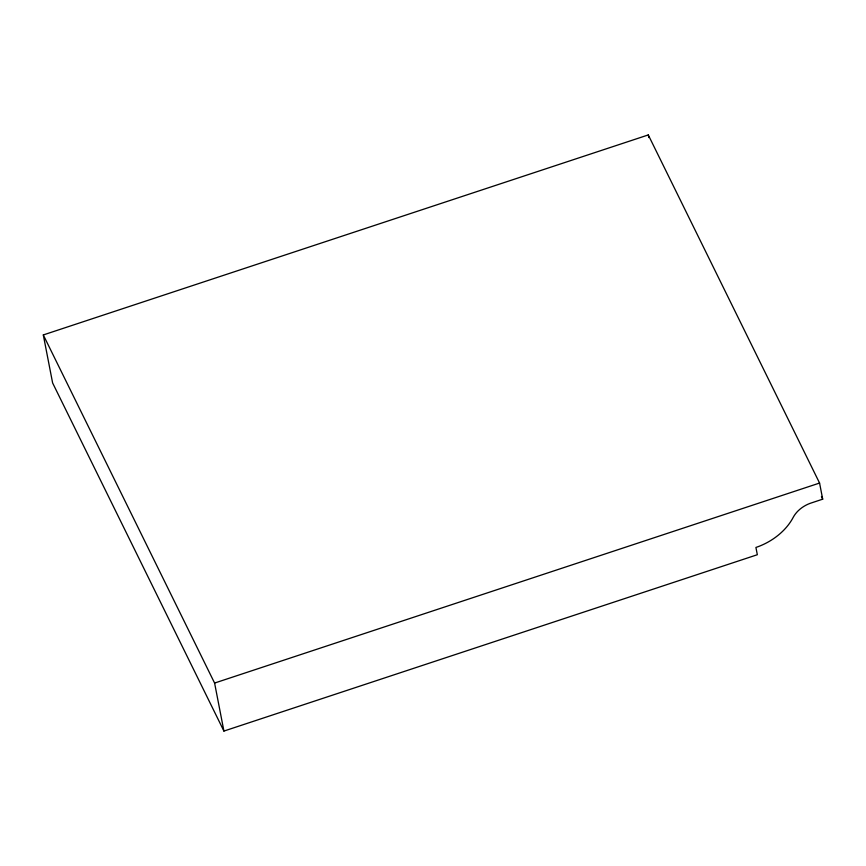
<?xml version="1.0" encoding="UTF-8"?>
<svg xmlns="http://www.w3.org/2000/svg" width="866" height="866" viewBox="0 0 866 866"><rect width="100%" height="100%" fill="white"/><g stroke="black" fill="none" stroke-linecap="round" stroke-linejoin="round"><path stroke-width="1.3" d="M43.3 334.936L648.277 134.934L819.572 483.055L822.7 499.173L812.113 502.681A24.941 17.818 -26.2 0 0 793.169 517.424A52.003 37.151 -26.2 0 1 755.921 547.453L757.328 554.727L223.915 731.066L52.62 382.945L43.3 334.936L214.595 683.058L223.915 731.066M214.595 683.058L819.572 483.055M821.455 496.478L822.7 499.173M648.277 134.934L648.786 137.575"/></g></svg>
